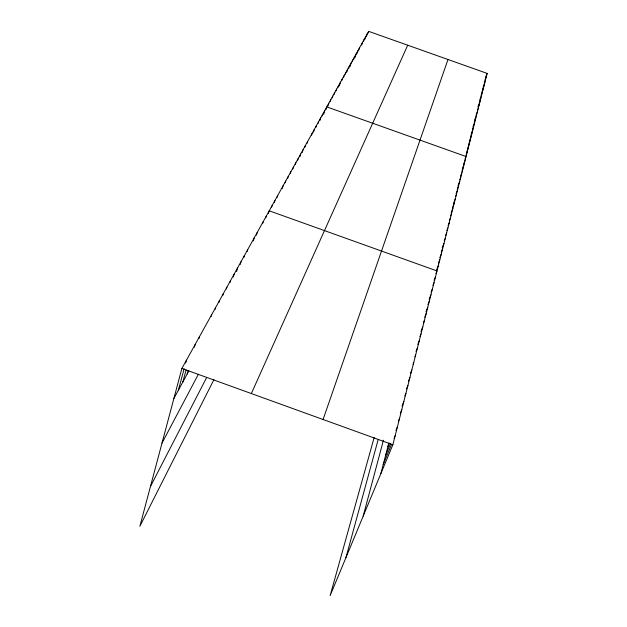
<?xml version="1.0" encoding="UTF-8"?>
<svg xmlns="http://www.w3.org/2000/svg" width="627" height="627" viewBox="0 0 627 627"><rect width="100%" height="100%" fill="white"/><g stroke="black" fill="none" stroke-linecap="round" stroke-linejoin="round"><path stroke-width="0.94" d="M374.154 437.552L330.131 595.65L392.87 444.739L487.14 73.398L368.652 31.35L181.877 368.433L139.86 526.28L213.932 379.609M380.895 473.542L388.764 443.187M363.19 516.131L383.426 440.193M178.389 390.206L184.158 368.676M185.655 363.057L186.407 360.251M182.833 382.039L186.086 369.938M187.175 374.037L188.178 370.33M194.441 347.186L195.185 344.403M198.939 338.572L199.441 336.73M345.955 557.583L378.081 439.895M211.174 316.494L211.691 314.621M215.1 309.409L215.61 307.543M218.941 302.457L219.458 300.607M222.71 295.646L223.228 293.804M226.41 288.961L226.919 287.135M230.023 282.471L230.548 280.59M233.315 276.969L234.106 274.171M236.544 271.585L237.602 267.87M240.235 264.453L241.027 261.686M243.864 257.454L244.389 255.612M247.171 251.482L247.689 249.656M253.308 240.862L254.115 238.056M256.443 235.196L257.242 232.413M262.807 223.251L263.34 221.417M265.77 217.89L266.303 216.056M268.427 213.525L269.218 210.797L436.988 270.935L435.937 273.576M271.538 207.49L272.087 205.625M274.36 202.396L274.908 200.53M277.134 197.38L277.683 195.53M282.275 188.523L283.083 185.772M285.183 182.833L285.724 181.015M287.777 178.139L288.318 176.328M290.317 173.593L290.873 171.72M292.833 169.047L293.381 167.19M295.309 164.572L295.858 162.722M297.739 160.167L298.295 158.333M299.863 156.75L300.686 154.007M302.23 152.479L303.045 149.743M304.824 147.361L305.373 145.55M307.097 143.293L307.661 141.42M311.572 135.197L312.136 133.347M313.484 132.164L314.323 129.397M315.922 127.344L316.478 125.51M318.046 123.503L318.602 121.677M319.864 120.619L320.695 117.9M322.207 115.979L322.756 114.177M323.65 114.239L324.786 110.509M325.938 109.678L326.792 106.896L466.033 156.515L464.975 159.234M327.976 105.987L328.83 103.22M330.272 101.433L330.837 99.599M332.247 97.859L332.812 96.033M334.199 94.332L334.763 92.514M336.127 90.852L336.683 89.042M338.024 87.419L338.58 85.625M339.293 85.977L340.445 82.255M341.715 80.781L342.287 78.924M343.533 77.489L344.105 75.648M345.328 74.245L345.9 72.411M346.817 71.964L347.664 69.221M348.565 68.798L349.411 66.07M350.007 66.587L351.136 62.966M352.272 61.705L352.829 59.902M353.628 59.683L354.506 56.877M355 57.613L356.16 53.891M356.92 53.718L357.79 50.944M358.534 50.803L359.404 48.036M361.708 45.066L362.563 42.33M363.542 41.351L364.115 39.532M364.796 39.477L365.643 36.774M366.309 36.742L367.156 34.046M368.088 33.137L368.652 31.35M323.077 419.494L447.984 59.502M485.455 77.779L487.14 73.398M485.032 79.888L486.387 76.361M484.263 82.905L485.619 79.363M483.143 86.847L484.851 82.403M482.351 89.943L484.068 85.476M481.897 92.185L483.276 88.595M481.089 95.359L482.476 91.754M479.914 99.481L481.661 94.951M479.436 101.833L480.838 98.196M477.978 106.739L480.008 101.48M478.142 107.452L479.161 104.803M477.625 109.952L478.307 108.181M476.065 115.156L477.437 111.598M474.827 119.53L476.559 115.062M474.278 122.163L475.666 118.574M473.017 126.646L474.764 122.132M472.444 129.366L473.847 125.737M471.151 133.959L472.923 129.397M470.611 136.623L471.982 133.112M469.302 141.294L471.026 136.874M468.675 144.241L470.054 140.691M467.334 149.022L469.074 144.563M466.676 152.079L468.071 148.489M466.01 155.175L467.06 152.471M463.604 164.141L465.022 160.496M462.279 168.937L464.004 164.54M461.919 171.289L462.961 168.639M460.516 176.344L461.903 172.793M459.787 179.69L460.829 177.01M457.984 185.78L459.748 181.297M457.224 189.244L458.643 185.639M456.103 193.672L457.522 190.052M455.672 196.353L456.385 194.527M453.501 203.485L455.233 199.08M452.318 208.125L454.058 203.697M451.111 212.835L452.866 208.383M450.601 215.829L451.659 213.149M449.363 220.68L450.429 217.984M448.109 225.61L449.183 222.898M446.839 230.618L447.913 227.899M445.578 235.611L446.628 232.97M444.269 240.784L445.319 238.127M442.223 247.822L443.987 243.37M441.212 252.273L442.631 248.7M439.825 257.713L441.259 254.123M438.422 263.246L439.856 259.633M436.627 269.775L438.438 265.237M434.103 280.277L435.514 276.734M432.951 285.309L434.017 282.636M431.062 292.221L432.497 288.639M429.142 299.251L430.945 294.753M427.912 304.589L429.362 300.976M425.929 311.846L427.755 307.308M424.698 317.286L426.117 313.759M423.374 322.991L424.448 320.326M420.952 331.471L422.755 327.02M419.933 336.519L421.023 333.83M417.801 344.38L419.259 340.782M415.991 351.481L417.464 347.86M414.917 356.834L415.63 355.07M413.044 364.201L413.765 362.43M410.403 373.488L411.861 369.93M408.451 381.153L409.917 377.579M406.461 388.975L407.934 385.386M404.799 396.052L405.912 393.348M402.04 405.865L403.851 401.468M400.292 413.295L401.742 409.768M387.87 446.628L389.336 443.077M398.498 420.897L399.595 418.233M385.589 455.414L390.386 443.822M395.927 430.451L397.4 426.885M383.269 464.388L391.444 444.676M394.046 438.398L395.159 435.71M251.341 393.552L407.699 45.207M150.464 486.458L206.487 377.83M162.001 443.093L198.391 374.248M173.859 398.553L188.884 370.902M181.877 368.433L392.87 444.739"/></g></svg>
